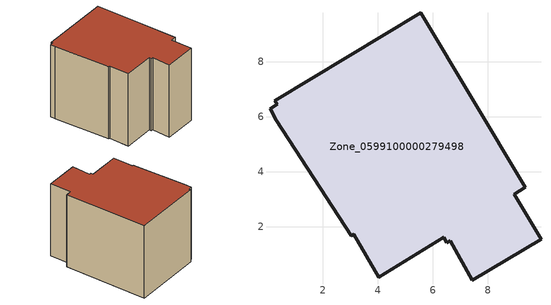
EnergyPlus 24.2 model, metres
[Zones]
Zone_0599100000279498
 floor ground (C_G): 6.5,1.42 6.39,1.61 4.04,0.17 3.12,1.72 3.04,1.68 0.29,5.88 0.07,6.3 0.33,6.45 0.25,6.58 5.56,9.79 9.36,3.43 8.96,3.19 9.94,1.54 7.42,0.05 6.63,1.5 z0
 wall outside (C_F): 7.42,0.05 9.94,1.54 8.96,3.19 9.36,3.43 5.56,9.79 0.25,6.58 0.33,6.45 0.07,6.3 0.29,5.88 3.04,1.68 3.12,1.72 4.04,0.17 6.39,1.61 6.5,1.42 6.63,1.5 7.42,0.05 z0:6.73
 roof outside (C_R): 0.33,6.45 0.07,6.3 0.29,5.88 3.04,1.68 3.12,1.72 4.04,0.17 6.39,1.61 6.5,1.42 6.63,1.5 7.42,0.05 9.94,1.54 8.96,3.19 9.36,3.43 5.56,9.79 0.25,6.58 z6.73
[BUILDING]
Pand.0599100000279498: North Axis=0; Terrain=City; Loads Convergence Tolerance Value=0.04; Temperature Convergence Tolerance Value=0.4; Solar Distribution=FullExterior; Maximum Number of Warmup Days=25; Minimum Number of Warmup Days=1
[Site:Location]
Rotterdam.The.Hague.AP_ZH_NLD Design_Conditions: Latitude=51.96; Longitude=4.45; Time Zone=1; Elevation=-4.5
[SITE:GROUNDTEMPERATURE:BUILDINGSURFACE]
18, 18, 18, 18, 18, 18, 18, 18, 18, 18, 18, 18
[MATERIAL] Thermal Absorptance=0.9; Solar Absorptance=0.7; Visible Absorptance=0.7
Name | Roughness | Thickness | Conductivity | Density | Specific Heat
G.TC.1946 | MediumSmooth | 0.15 | 1 | 540 | 1210
F.TC.1946 | Rough | 0.3 | 0.857143 | 1920 | 840
R.TC.1946 | MediumRough | 0.2 | 0.909091 | 1500 | 1000
[CONSTRUCTION]
C_G: G.TC.1946
C_F: F.TC.1946
C_R: R.TC.1946
[ZONE]
Zone_0599100000279498: Type=1; Multiplier=1; Ceiling Height=Autocalculate; Volume=Autocalculate; Floor Area=autocalculate; Part of Total Floor Area=Yes
[ZONEINFILTRATION:DESIGNFLOWRATE]
Infil_Zone_0599100000279498: Zone or ZoneList or Space or SpaceList=Zone_0599100000279498; Schedule=AlwaysOn; Design Flow Rate Calculation Method=Flow/Area; Flow Rate per Floor Area=0.003; Constant Term Coefficient=1; Temperature Term Coefficient=0; Velocity Term Coefficient=0; Velocity Squared Term Coefficient=0
[HVACTEMPLATE:ZONE:IDEALLOADSAIRSYSTEM]
Zone_0599100000279498: Maximum Heating Supply Air Temperature=50; Minimum Cooling Supply Air Temperature=13; Maximum Heating Supply Air Humidity Ratio=0.0156; Minimum Cooling Supply Air Humidity Ratio=0.0077; Heating Limit=NoLimit; Cooling Limit=NoLimit; Dehumidification Control Type=ConstantSensibleHeatRatio; Cooling Sensible Heat Ratio=0.7; Dehumidification Setpoint=60; Humidification Control Type=None; Humidification Setpoint=30; Outdoor Air Method=None; Outdoor Air Flow Rate per Person=0.00944; Outdoor Air Flow Rate per Zone Floor Area=0; Outdoor Air Flow Rate per Zone=0; Demand Controlled Ventilation Type=None; Outdoor Air Economizer Type=NoEconomizer; Heat Recovery Type=None; Sensible Heat Recovery Effectiveness=0.7; Latent Heat Recovery Effectiveness=0.65
[ZONECONTROL:THERMOSTAT]
ThermostatControl_Zone_0599100000279498: Zone or ZoneList=Zone_0599100000279498; Control Type Schedule=DualSetpointControlType; Control 1=Thermostat_Zone_0599100000279498; Temperature Difference Between Cutout And Setpoint=0
[THERMOSTATSETPOINT:DUALSETPOINT]
Thermostat_Zone_0599100000279498: Heating Setpoint Temperature Schedule=HeatingSetpoint_Zone_0599100000279498; Cooling Setpoint Temperature Schedule=CoolingSetpoint_Zone_0599100000279498
[SCHEDULE:COMPACT]
HeatingSetpoint_Zone_0599100000279498: Through: 12/31, For: AllDays, Until: 24:00, 21
CoolingSetpoint_Zone_0599100000279498: Through: 12/31, For: AllDays, Until: 24:00, 24
DualSetpointControlType: Through: 12/31, For: AllDays, Until: 24:00, 4
AlwaysOn: Through: 12/31, For: AllDays, Until: 24:00, 1
